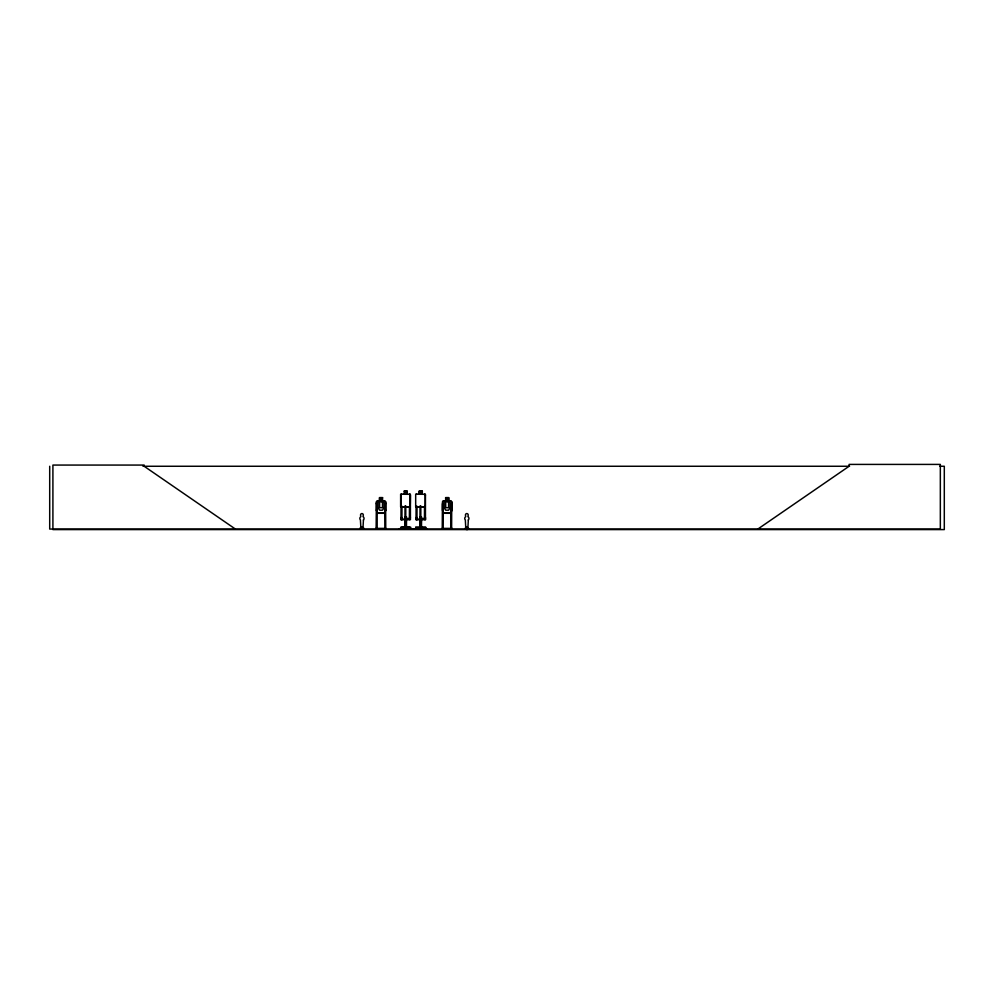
<?xml version="1.0" encoding="UTF-8"?>
<svg xmlns="http://www.w3.org/2000/svg" width="994" height="994" viewBox="0 0 994 994"><rect width="100%" height="100%" fill="white"/><g stroke="black" fill="none" stroke-linecap="round" stroke-linejoin="round"><path stroke-width="1.49" d="M401.079 495.745L400.992 519.589L401.924 519.589L401.974 506.182M416.088 506.182L416.039 519.589L416.958 519.589L417.008 506.182M385.622 510.183L384.579 513.19L377.409 513.19M451.723 510.183L450.692 513.19L443.523 513.19M376.13 528.982L376.378 501.833L377.372 500.727L379.497 500.727L379.497 497.609L382.603 497.609L382.504 500.827L384.069 501.871L384.069 507.685L382.504 510.183L379.596 510.183L378.043 507.685L378.043 501.871L379.596 500.827L379.596 497.708L382.504 497.708M442.243 528.982L442.417 503.734L443.287 503.734L443.187 529.057M442.578 501.883L443.523 500.827L450.692 500.827M360.176 529.044L360.35 527.677L360.598 528.559M360.723 529.032L363.754 529.044L363.518 527.677L363.27 528.559M465.49 528.559C464.372 527.18 465.602 530.958 468.659 529.032M465.826 528.907L465.242 528.559L468.41 528.559M468.646 529.044C466.472 529.727 469.28 526.919 468.162 528.559M757.85 529.057L849.1 466.261L849.1 464.409L940.336 464.409L940.336 529.057L49.7 529.057L49.7 466.261M142.987 466.261L849.572 466.261M939.641 466.261L944.3 466.261L944.3 529.591L52.906 529.591L52.906 465.068L144.155 465.068L144.155 466.261L235.392 529.057M422.226 494.291L422.326 491.073L419.207 491.073L419.207 494.18M404.272 491.173L407.18 491.173L407.279 494.18M422.226 491.173L419.319 491.173L419.319 494.291M445.697 497.708L448.605 497.708L448.605 500.827L450.17 501.871L450.17 507.685L448.605 510.183L445.697 510.183L444.144 507.685L444.144 501.871L445.697 500.827L445.598 497.609L448.716 497.609L448.716 500.727L450.729 500.727L451.823 501.821L451.823 510.195L450.754 513.289L443.436 513.289L442.479 510.195L442.479 501.833L443.473 500.727L445.598 500.727M382.603 500.727L384.628 500.727L385.722 501.821L385.722 510.195L384.653 513.289L377.335 513.289L376.378 510.195M377.409 500.827L384.579 500.827M376.316 503.734L377.173 503.734L377.173 529.057L377.273 528.137L376.217 528.137M385.622 503.734L384.765 503.734L384.864 529.057M451.723 503.734L450.866 503.734L450.767 529.057M402.011 506.754L409.329 506.754M417.058 506.754L424.376 506.754M405.602 529.057L405.428 516.917L404.893 529.057M419.94 516.917L420.462 529.057M409.379 517.576L410.435 517.576M405.95 517.837L406.086 520.483L405.291 520.483M401.998 519.166L409.379 519.166M417.033 519.166L424.426 519.166M420.338 520.483L421.133 520.483M404.918 526.957L405.85 526.957M419.965 526.957L420.884 526.957M425.743 529.057L425.743 527.218L415.716 527.218L415.716 529.057L415.753 527.516L425.743 527.479L425.221 529.057M415.753 527.516L416.25 529.057M385.722 528.137L384.666 528.137L384.666 529.057M442.33 528.137L443.374 528.137L443.374 529.057M450.767 528.137L451.823 528.137L451.823 529.057M361.244 528.386L362.611 528.386M377.273 528.398L384.666 528.398M426.761 529.057L399.054 529.057M443.374 528.398L450.767 528.398M466.149 528.386L467.503 528.386M360.35 528.559L363.518 528.559M416.126 494.254L417.058 494.267M401.091 494.254L402.011 494.267M385.747 528.535L385.622 501.871M424.339 494.18L425.444 495.285M409.304 494.18L410.398 495.285L410.298 503.635M467.317 528.559L467.317 526.708L466.348 526.708L466.348 528.559M451.723 501.871L451.624 529.057M450.965 528.137L450.965 529.057M442.516 528.137L442.516 529.057M425.444 519.651L425.444 494.316L415.678 494.229L415.678 506.903L425.171 506.903L425.171 494.229M424.525 506.244L424.463 519.651L424.426 517.576L425.482 517.576L425.482 519.688L415.977 519.688L415.977 517.576L417.033 517.576L417.033 519.688M421.518 529.057L421.518 516.917L420.996 529.057M420.822 505.921L420.822 528.535M420.027 505.921L419.94 529.057M410.708 529.057L410.708 527.218L400.681 527.255L400.681 529.057M410.174 529.057C413.169 525.863 398.147 525.826 401.203 529.057M410.137 494.229L410.137 506.903L400.632 506.903L400.632 494.229L410.398 494.316L410.435 519.688L400.942 519.688L400.942 517.576L401.998 517.576L401.998 519.688M409.478 506.244L409.379 519.688M407.18 494.291L407.18 491.173L404.173 491.073L404.272 494.291M406.484 529.057L406.484 516.917L405.95 529.057M405.776 505.921L405.776 528.535M405.39 516.917L405.39 529.057M404.993 505.921L404.993 528.535M401.054 495.298L401.054 503.66M376.477 501.883L376.477 510.183M376.415 528.137L376.415 529.057M362.412 528.559L362.412 526.708L361.443 526.708L361.443 528.559M363.431 519.961L362.984 528.1L360.872 528.1L360.437 519.961A2.112 2.112 0 0 1 360.872 516.644C358.958 512.482 364.91 512.482 362.984 516.644A2.112 2.112 0 0 1 363.431 519.961M468.323 519.961L467.888 528.1L465.776 528.1L465.329 519.961A2.112 2.112 0 0 1 465.776 516.644C463.85 512.482 469.802 512.482 467.888 516.644A2.112 2.112 0 0 1 468.323 519.961M406.658 491.695L404.794 491.695L404.794 492.726L406.658 492.726L406.658 491.695M421.704 491.695L419.828 491.695L419.828 492.726L421.704 492.726L421.704 491.695M381.982 498.23L380.118 498.23L380.118 499.274L381.982 499.274L381.982 498.23M448.083 498.23L446.219 498.23L446.219 499.274L448.083 499.274L448.083 498.23M382.504 501.871L379.596 501.871L379.596 507.685L382.504 507.685L382.504 501.871M448.605 501.871L445.697 501.871L445.697 507.685L448.605 507.685L448.605 501.871"/></g></svg>
